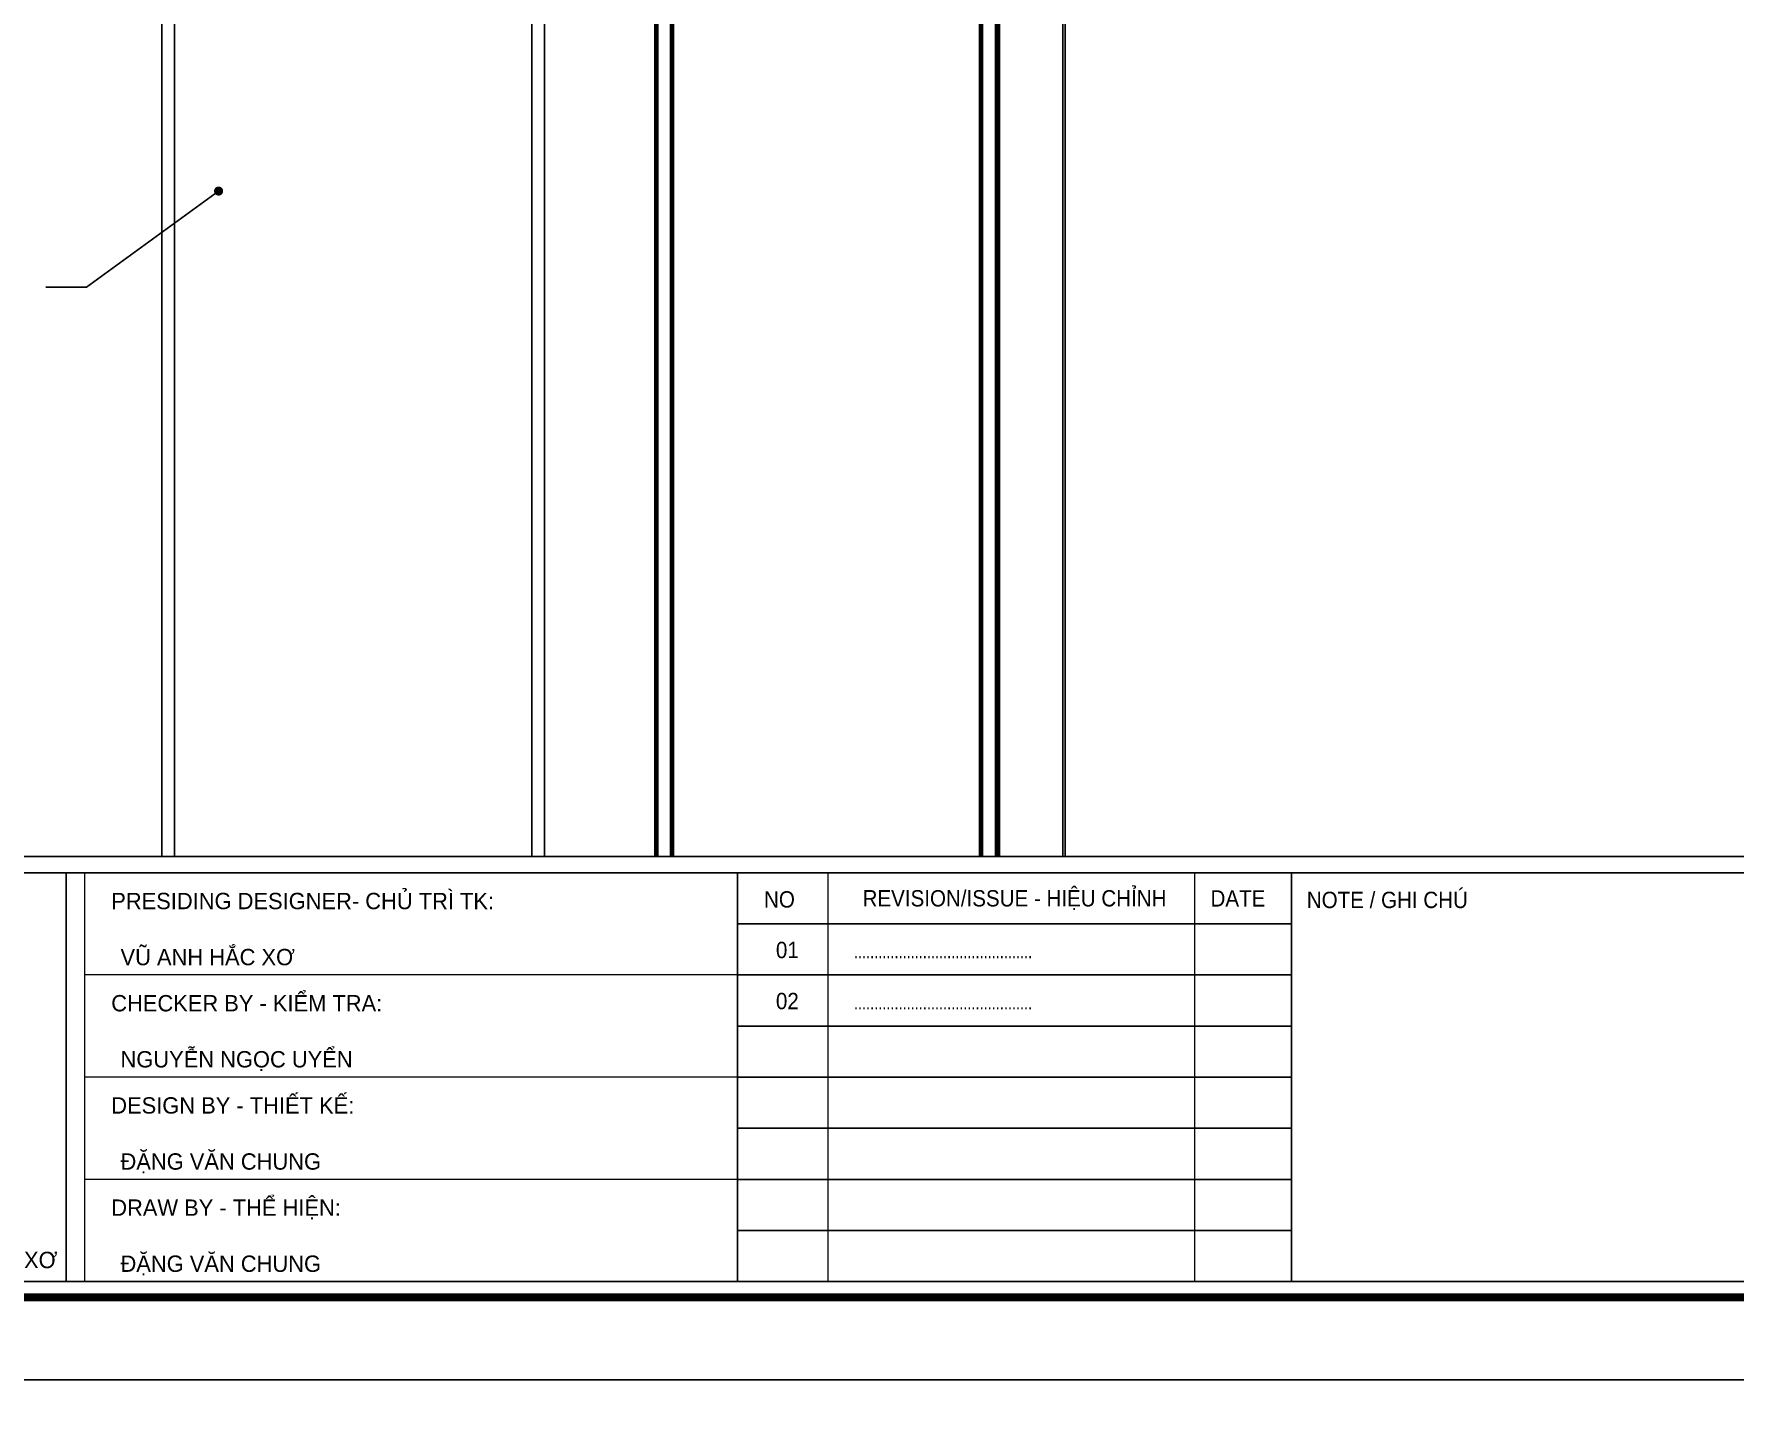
# Model space of a CAD drawing. Header units: inches. Extents: x 2 to 32666, y -5537 to 22.
# Drawn here: x 18638.1 to 18825.2, y -4128.8 to -3976.4 of the extents above; entities that cross this region are included whole.
import ezdxf
from ezdxf.enums import TextEntityAlignment as Align

# ---------------------------------------------------------------- set-up
doc = ezdxf.new("R2010")
doc.units = ezdxf.units.IN
doc.header["$MEASUREMENT"] = 0
for name, color, linetype in [('2', 2, 'Continuous'), ('251', 251, 'Continuous'), ('3', 3, 'Continuous'), ('4', 4, 'Continuous'), ('7', 7, 'Continuous'), ('BAO KHUNG', 31, 'Continuous'), ('DIM', 8, 'Continuous'), ('NET IN', 3, 'Continuous')]:
    doc.layers.add(name, color=color, linetype=linetype)
doc.layers.add('Cover text', color=7, linetype='Continuous', true_color=0x52370f)
doc.layers.add('S-Hatch', color=8, linetype='Continuous', lineweight=9)
doc.styles.add('ST1', font='vnshx.shx', dxfattribs={"width": 0.7})
doc.styles.add('ST3', font='VHAVANB.TTF')
doc.styles.get("Standard").update_dxf_attribs({"font": 'arial.ttf'})
doc.styles.add('style1', font='VHAVAN.TTF')
doc.styles.add('STYLE2', font='VHAVAN.TTF')
doc.styles.add('TIEU DE', font='Vharialn.ttf')
doc.dimstyles.new('4', dxfattribs={"dimtxt": 2.5, "dimasz": 1, "dimexe": 1, "dimexo": 0, "dimgap": 1, "dimtad": 1, "dimdec": 0, "dimlfac": 4, "dimzin": 0, "dimdsep": 46, "dimtxsty": 'ST1', "dimblk": 'ARCHTICK', "dimcen": 1, "dimdle": 1, "dimclrd": 8, "dimclre": 8, "dimclrt": 3, "dimadec": 0, "dimazin": 0, "dimtfac": 1, "dimtdec": 0, "dimtix": 1, "dimtmove": 1, "dimatfit": 3, "dimldrblk": 'OPEN30', "dimfxl": 0.18, "dimtfill": 1, "dimtolj": 1, "dimtzin": 0, "dimlwd": -1, "dimlwe": -1, "dimarcsym": 2})

# ---------------------------------------------------------------- blocks, each defined once
blk = doc.blocks.new('kt kien truc 1')
at = {"layer": '2', "color": 157, "linetype": 'Continuous'}
blk.add_lwpolyline([(0, 420), (594, 420), (594, 0), (0, 0)], close=True, dxfattribs=at)
at = {"layer": '251', "linetype": 'Continuous'}
for p, q in [((285.8, 50.19), (346.77, 50.19)), ((285.8, 44.56), (346.77, 44.56)), ((285.8, 38.94), (346.77, 38.94)), ((285.8, 33.31), (346.77, 33.31)), ((285.8, 27.69), (346.77, 27.69)), ((285.8, 22.06), (346.77, 22.06)), ((285.8, 16.44), (346.77, 16.44))]:
    blk.add_line(p, q, dxfattribs=at)
at = {"layer": '7', "color": 147, "linetype": 'Continuous'}
blk.add_lwpolyline([(12.33, 57.61), (581.67, 57.61), (581.67, 409.19), (12.33, 409.19)], close=True, dxfattribs=at)
at = {"layer": 'BAO KHUNG', "color": 7}
blk.add_line((346.77, 10.81), (346.77, 55.81), dxfattribs=at)
at = {"layer": 'BAO KHUNG', "color": 167, "linetype": 'Continuous', "const_width": 0.871}
blk.add_lwpolyline([(10.59, 9.07), (583.41, 9.07), (583.41, 410.93), (10.59, 410.93)], close=True, dxfattribs=at)
at = {"layer": 'BAO KHUNG', "color": 7}
for points in [[(144.95, 55.81), (285.8, 55.81), (285.8, 10.81), (144.95, 10.81)], [(211.89, 55.81), (474.14, 55.81), (474.14, 10.81), (211.89, 10.81)]]:
    blk.add_lwpolyline(points, close=True, dxfattribs=at)
at = {"layer": 'S-Hatch'}
for p, q in [((213.95, 10.81), (213.95, 55.81)), ((295.73, 55.81), (295.73, 10.81)), ((336.07, 55.81), (336.07, 10.81)), ((285.8, 44.56), (213.95, 44.56)), ((285.8, 33.31), (213.95, 33.31)), ((285.8, 22.06), (213.95, 22.06))]:
    blk.add_line(p, q, dxfattribs=at)
at = {"layer": 'BAO KHUNG', "color": 7, "linetype": 'Continuous', "width": 0.9}
for s, p in [('REVISION/ISSUE - HIỆU CHỈNH', (316.27, 53)), ('NO', (290.4, 52.88)), ('DATE', (340.86, 52.99)), ('01', (291.27, 47.31)), ('02', (291.27, 41.69))]:
    blk.add_text(s, height=1.8, dxfattribs=at).set_placement(p, align=Align.MIDDLE_CENTER)
at = {"layer": 'BAO KHUNG', "color": 7, "linetype": 'Continuous', "style": 'ST3'}
for s, p in [('PRESIDING DESIGNER- CHñ TR× TK:', (216.86, 51.8)), ('CHECKER BY - KIÓM TRA:', (216.86, 40.55)), ('design by - thiÕt kÕ:', (216.86, 29.3)), ('DRAW by - thÓ HIÖN:', (216.86, 18.05))]:
    blk.add_text(s, height=1.8, dxfattribs=at).set_placement(p)
at = {"layer": 'BAO KHUNG', "color": 7, "linetype": 'Continuous', "width": 0.9}
blk.add_text('NOTE / GHI CHÚ', height=1.8, dxfattribs=at).set_placement((348.44, 51.92))
at = {"layer": 'Cover text', "linetype": 'Continuous', "style": 'style1'}
for s, p in [('Vò ANH H¾C X¥', (217.88, 45.63)), ('nguyÔn ngäc uyÓn', (217.88, 34.38)), ('®Æng v¨n chung', (217.88, 23.13)), ('technical design director: vò anh h¾c x¬ ', (153.63, 12.29)), ('®Æng v¨n chung', (217.88, 11.88))]:
    blk.add_text(s, height=1.8, dxfattribs=at).set_placement(p)
at = {"layer": 'Cover text', "linetype": 'Continuous', "style": 'STYLE2', "width": 0.8}
for p in [(298.6, 46.4), (298.6, 40.78)]:
    blk.add_text('............................................', height=1.5, dxfattribs=at).set_placement(p)
at = {"layer": 'Cover text', "ltscale": 0.5, "style": 'TIEU DE'}
for tag, p in [('TENBANVE', (45.93, 14.6)), ('STT', (555.05, 15.58))]:
    blk.add_attdef(tag, text='', height=2, dxfattribs=at).set_placement(p, align=Align.MIDDLE_CENTER)
blk = doc.blocks.new('_ArchTick')
at = {"color": 0, "linetype": 'ByBlock', "const_width": 0.15}
blk.add_lwpolyline([(-0.5, -0.5), (0.5, 0.5)], dxfattribs=at)
blk = doc.blocks.new('DOT')
at = {"color": 0, "linetype": 'ByBlock'}
blk.add_line((-0.5, 0), (-1, 0), dxfattribs=at)
at = {"color": 0, "linetype": 'ByBlock', "const_width": 0.5}
blk.add_lwpolyline([(-0.25, 0, 1), (0.25, 0, 1)], format="xyb", close=True, dxfattribs=at)

msp = doc.modelspace()

# ---------------------------------------------------------------- linework, layer by layer
at = {"layer": '2', "lineweight": 100}
for p, q in [((18706.6214, -4066.9148), (18706.6214, -3819.3167)), ((18708.3714, -4066.9148), (18708.3714, -3819.3167)), ((18742.3714, -4066.9148), (18742.3714, -3819.3167)), ((18744.1214, -4066.9148), (18744.1214, -3819.3167))]:
    msp.add_line(p, q, dxfattribs=at)
at = {"layer": '3'}
for p, q in [((18744.1213, -3808.1068), (18744.1213, -4066.9148)), ((18744.3713, -3808.1068), (18744.3713, -4066.9148)), ((18751.3713, -3808.1068), (18751.3713, -4066.9148)), ((18751.6213, -3808.1068), (18751.6213, -4066.9148))]:
    msp.add_line(p, q, dxfattribs=at)
at = {"layer": '4'}
for points in [[(18652.195, -4066.9148), (18652.195, -3907.7125), (18650.8847, -3903.8158), (18650.8847, -3874.082), (18695.6089, -3874.082), (18695.6089, -3903.8158), (18694.2986, -3907.7125), (18694.2986, -4066.9148)], [(18653.5926, -4066.9148), (18653.5926, -3907.4838), (18652.2824, -3903.5871), (18652.2824, -3874.082)], [(18692.901, -4066.9148), (18692.901, -3907.4838), (18694.2113, -3903.5871), (18694.2113, -3874.082)]]:
    msp.add_lwpolyline(points, dxfattribs=at)
at = {"layer": 'DIM'}
msp.add_lwpolyline([(18442.1005, -3715.3349), (19011.4384, -3715.3349), (19011.4384, -4066.9148), (18442.1005, -4066.9148)], close=True, dxfattribs=at)
at = {"layer": 'NET IN'}
for points in [[(18429.7695, -3704.5249), (19023.7695, -3704.5249), (19023.7695, -4124.5249), (18429.7695, -4124.5249)], [(18429.7695, -4124.5249), (19023.7695, -4124.5249), (19023.7695, -4544.5249), (18429.7695, -4544.5249)]]:
    msp.add_lwpolyline(points, close=True, dxfattribs=at)

# ---------------------------------------------------------------- block references
at = {"layer": '3'}
for p in [(18429.7695, -4124.5249), (18429.7695, -4544.5249)]:
    msp.add_blockref('kt kien truc 1', p, dxfattribs=at)

# ---------------------------------------------------------------- leaders
at = {"layer": 'DIM'}
msp.add_leader([(18658.4419, -3993.6829), (18643.923, -4004.2436), (18639.4445, -4004.2436)], dimstyle='4', override={"dimgap": 1, "dimtad": 0, "dimldrblk": 'DOT'}, dxfattribs=at)

doc.saveas('drawing.dxf')
